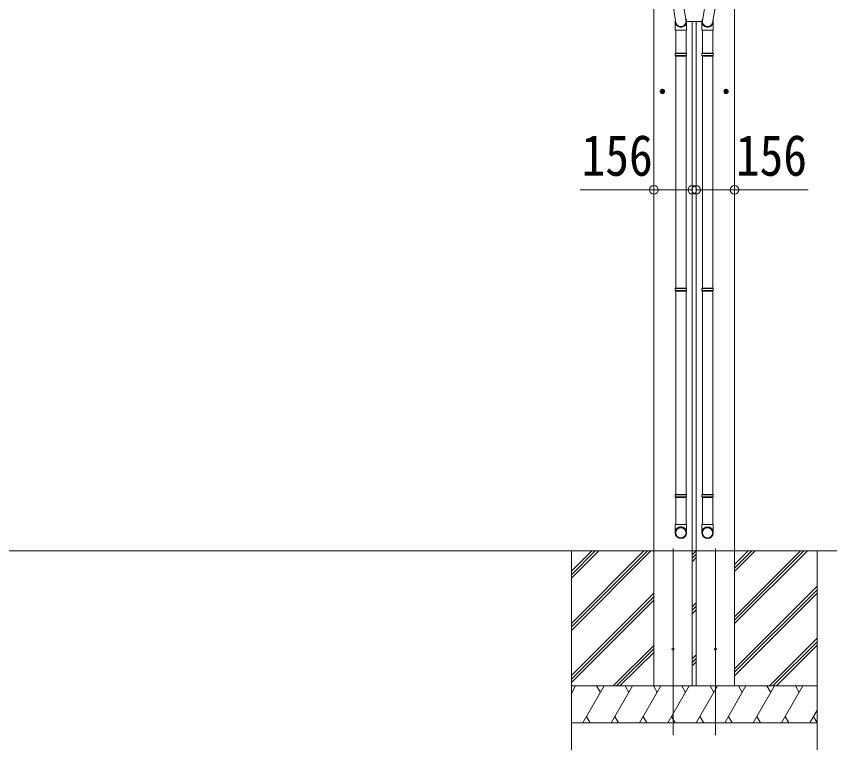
# Model space of a CAD drawing. Units: millimetres at full size. Extents: x -9783 to 9892, y -6828 to 6752.
# Drawn here: x -7223 to -3915, y -4468 to -1511 of the extents above; entities that cross this region are included whole.
import ezdxf
from ezdxf.enums import TextEntityAlignment as Align

# ---------------------------------------------------------------- set-up
doc = ezdxf.new("R2010")
doc.units = ezdxf.units.MM
doc.header["$LTSCALE"] = 35
doc.header["$PDMODE"] = 32
doc.header["$PDSIZE"] = 35
for name, color, linetype, lineweight in [('0-0_0', 7, 'Continuous', 9), ('0-1_本体', 4, 'Continuous', 9), ('0-2_部品', 7, 'Continuous', 9), ('0-7_合掌部品', 3, 'Continuous', 9), ('0-8_PARTS2', 2, 'Continuous', 9), ('0-A_寸法', 6, 'Continuous', 9)]:
    doc.layers.add(name, color=color, linetype=linetype, lineweight=lineweight)
doc.styles.add('ＭＳ ゴシック', font='')
doc.styles.get('ＭＳ ゴシック').set_extended_font_data('MS Gothic')

msp = doc.modelspace()

# ---------------------------------------------------------------- linework, layer by layer
at = {"layer": '0-0_0'}
for p, q in [((-7469.78, -3687.28), (-1463.11, -3687.28)), ((-4965.81, -3687.28), (-4965.81, -4387.28)), ((-4965.81, -3982.61), (-4670.48, -3687.28)), ((-4965.81, -3996.75), (-4656.34, -3687.28)), ((-4965.81, -4010.89), (-4642.2, -3687.28)), ((-4965.81, -3770.48), (-4882.61, -3687.28)), ((-4965.81, -3784.62), (-4868.47, -3687.28)), ((-4965.81, -3798.76), (-4854.33, -3687.28)), ((-4474.55, -3687.28), (-4457.54, -3687.28)), ((-4474.08, -3703.02), (-4458.35, -3687.28)), ((-4474.08, -3717.16), (-4457.54, -3700.61)), ((-4302.04, -3983.52), (-4005.8, -3687.28)), ((-4302.04, -3955.24), (-4034.08, -3687.28)), ((-4302.04, -3969.38), (-4019.94, -3687.28)), ((-4302.04, -3771.39), (-4217.93, -3687.28)), ((-4302.04, -3757.25), (-4232.07, -3687.28)), ((-4302.04, -3743.1), (-4246.21, -3687.28)), ((-3965.81, -3687.28), (-3965.81, -4387.28)), ((-4474.08, -3731.3), (-4457.54, -3714.76)), ((-4302.04, -4167.37), (-3965.81, -3831.14)), ((-4965.81, -4194.74), (-4629.58, -3858.52)), ((-4302.04, -4181.51), (-3965.81, -3845.29)), ((-4302.04, -4195.65), (-3965.81, -3859.43)), ((-4965.81, -4208.88), (-4629.58, -3872.66)), ((-4965.81, -4223.03), (-4629.58, -3886.8)), ((-4474.08, -3915.15), (-4457.54, -3898.6)), ((-4474.08, -3929.29), (-4457.54, -3912.74)), ((-4474.08, -3943.44), (-4457.54, -3926.89)), ((-4159.82, -4237.28), (-3965.81, -4043.27)), ((-4145.68, -4237.28), (-3965.81, -4057.42)), ((-4796.22, -4237.28), (-4629.58, -4070.65)), ((-4782.08, -4237.28), (-4629.58, -4084.79)), ((-4767.93, -4237.28), (-4629.58, -4098.93)), ((-4131.53, -4237.28), (-3965.81, -4071.56)), ((-4474.08, -4127.28), (-4457.54, -4110.73)), ((-4474.08, -4141.42), (-4457.54, -4124.88)), ((-4474.08, -4155.57), (-4457.54, -4139.02)), ((-3965.81, -4237.28), (-4965.81, -4237.28)), ((-4965.81, -4267.52), (-4948.35, -4237.28)), ((-4963.35, -4263.26), (-4965.81, -4259.01)), ((-4919.48, -4387.28), (-4832.88, -4237.28)), ((-4847.88, -4263.26), (-4862.88, -4237.28)), ((-4804.01, -4387.28), (-4717.41, -4237.28)), ((-4732.41, -4263.26), (-4747.41, -4237.28)), ((-4688.54, -4387.28), (-4601.94, -4237.28)), ((-4616.94, -4263.26), (-4631.94, -4237.28)), ((-4573.07, -4387.28), (-4486.47, -4237.28)), ((-4501.47, -4263.26), (-4516.47, -4237.28)), ((-4457.6, -4387.28), (-4371, -4237.28)), ((-4386, -4263.26), (-4401, -4237.28)), ((-4342.13, -4387.28), (-4255.53, -4237.28)), ((-4270.53, -4263.26), (-4285.53, -4237.28)), ((-4226.66, -4387.28), (-4140.06, -4237.28)), ((-4170.06, -4237.28), (-4155.06, -4263.26)), ((-4111.19, -4387.28), (-4024.59, -4237.28)), ((-4039.59, -4263.26), (-4054.59, -4237.28)), ((-4904.49, -4361.3), (-4889.49, -4387.28)), ((-4789.02, -4361.3), (-4774.02, -4387.28)), ((-4673.54, -4361.3), (-4658.55, -4387.28)), ((-4558.07, -4361.3), (-4543.07, -4387.28)), ((-4442.6, -4361.3), (-4427.6, -4387.28)), ((-4327.13, -4361.3), (-4312.14, -4387.28)), ((-4211.66, -4361.3), (-4196.67, -4387.28)), ((-4096.19, -4361.3), (-4081.19, -4387.28)), ((-3995.72, -4387.28), (-3965.81, -4335.47)), ((-3980.72, -4361.3), (-3965.81, -4387.28)), ((-4965.81, -4387.28), (-3965.81, -4387.28))]:
    msp.add_line(p, q, dxfattribs=at)
at = {"layer": '0-1_本体'}
for p, q in [((-4629.78, -1357.28), (-4629.78, -4237.28)), ((-4302.3, -1357.28), (-4302.3, -4237.28)), ((-4474.28, -1531.69), (-4474.28, -4237.28)), ((-4457.8, -1531.69), (-4457.8, -4237.28)), ((-4605.28, -1816.78), (-4585.28, -1816.78)), ((-4601.78, -1813.03), (-4595.28, -1809.28)), ((-4595.28, -1826.78), (-4595.28, -1806.78)), ((-4595.28, -1809.28), (-4588.78, -1813.03)), ((-4588.78, -1813.03), (-4588.78, -1820.53)), ((-4326.8, -1816.78), (-4346.8, -1816.78)), ((-4336.8, -1809.28), (-4343.3, -1813.03)), ((-4343.3, -1813.03), (-4343.3, -1820.53)), ((-4336.8, -1826.78), (-4336.8, -1806.78)), ((-4330.3, -1813.03), (-4336.8, -1809.28)), ((-4588.78, -1820.53), (-4595.28, -1824.29)), ((-4343.3, -1820.53), (-4336.8, -1824.29))]:
    msp.add_line(p, q, dxfattribs=at)
at = {"layer": '0-1_本体', "color": 6}
for p, q in [((-4629.78, -2217.46), (-4473.78, -2217.46)), ((-4302.3, -2217.46), (-4458.3, -2217.46))]:
    msp.add_line(p, q, dxfattribs=at)
at = {"layer": '0-1_本体'}
for points in [[(-4595.28, -1824.29), (-4601.78, -1820.53), (-4601.78, -1813.03)], [(-4336.8, -1824.29), (-4330.3, -1820.53), (-4330.3, -1813.03)]]:
    msp.add_lwpolyline(points, dxfattribs=at)
for centre, radius in [((-4595.28, -1816.78), 8.5), ((-4595.28, -1816.78), 7.7), ((-4595.28, -1816.78), 6.5), ((-4336.8, -1816.78), 8.5), ((-4336.8, -1816.78), 7.7), ((-4336.8, -1816.78), 6.5)]:
    msp.add_circle(centre, radius, dxfattribs=at)
at = {"layer": '0-2_部品'}
for p, q in [((-4515.38, -1434.01), (-4499.47, -1530.18)), ((-4416.71, -1434.01), (-4432.62, -1530.18)), ((-4550.9, -1475.91), (-4540.17, -1539.5)), ((-4381.18, -1475.91), (-4391.92, -1539.5)), ((-4543.32, -1532.68), (-4543.32, -1567.34)), ((-4497.32, -1567.34), (-4497.32, -1532.99)), ((-4434.77, -1567.34), (-4434.77, -1532.99)), ((-4388.77, -1532.68), (-4388.77, -1567.34)), ((-4543.32, -1567.34), (-4497.32, -1567.34)), ((-4541.32, -1567.34), (-4541.32, -1661.34)), ((-4499.32, -1567.34), (-4499.32, -1661.34)), ((-4388.77, -1567.34), (-4434.77, -1567.34)), ((-4432.77, -1567.34), (-4432.77, -1661.34)), ((-4390.77, -1567.34), (-4390.77, -1661.34)), ((-4543.32, -1663.34), (-4542.32, -1661.34)), ((-4543.32, -1663.34), (-4497.32, -1663.34)), ((-4543.32, -1663.34), (-4543.32, -1671.34)), ((-4543.32, -1671.34), (-4497.32, -1671.34)), ((-4543.32, -1671.34), (-4542.32, -1673.34)), ((-4542.32, -1661.34), (-4498.32, -1661.34)), ((-4542.32, -1673.34), (-4498.32, -1673.34)), ((-4541.32, -1673.34), (-4541.32, -2617.53)), ((-4499.32, -1673.34), (-4499.32, -2617.53)), ((-4497.32, -1663.34), (-4498.32, -1661.34)), ((-4434.77, -1663.34), (-4433.77, -1661.34)), ((-4388.77, -1663.34), (-4434.77, -1663.34)), ((-4388.77, -1671.34), (-4434.77, -1671.34)), ((-4389.77, -1661.34), (-4433.77, -1661.34)), ((-4389.77, -1673.34), (-4433.77, -1673.34)), ((-4432.77, -1673.34), (-4432.77, -2617.53)), ((-4390.77, -1673.34), (-4390.77, -2617.53)), ((-4388.77, -1663.34), (-4389.77, -1661.34)), ((-4388.77, -1671.34), (-4389.77, -1673.34)), ((-4388.77, -1663.34), (-4388.77, -1671.34)), ((-4605.82, -1817.4), (-4585.82, -1817.4)), ((-4602.32, -1813.65), (-4595.82, -1809.9)), ((-4595.82, -1827.4), (-4595.82, -1807.4)), ((-4595.82, -1809.9), (-4589.32, -1813.65)), ((-4589.32, -1813.65), (-4589.32, -1821.15)), ((-4326.27, -1817.4), (-4346.27, -1817.4)), ((-4336.27, -1809.9), (-4342.77, -1813.65)), ((-4342.77, -1813.65), (-4342.77, -1821.15)), ((-4336.27, -1827.4), (-4336.27, -1807.4)), ((-4329.77, -1813.65), (-4336.27, -1809.9)), ((-4589.32, -1821.15), (-4595.82, -1824.91)), ((-4342.77, -1821.15), (-4336.27, -1824.91)), ((-4543.32, -2619.53), (-4542.32, -2617.53)), ((-4543.32, -2619.53), (-4497.32, -2619.53)), ((-4543.32, -2619.53), (-4543.32, -2627.53)), ((-4543.32, -2627.53), (-4497.32, -2627.53)), ((-4543.32, -2627.53), (-4542.32, -2629.53)), ((-4542.32, -2617.53), (-4498.32, -2617.53)), ((-4542.32, -2629.53), (-4498.32, -2629.53)), ((-4541.32, -2629.53), (-4541.32, -3457.71)), ((-4499.32, -2629.53), (-4499.32, -3457.71)), ((-4497.32, -2619.53), (-4498.32, -2617.53)), ((-4434.77, -2619.53), (-4433.77, -2617.53)), ((-4388.77, -2619.53), (-4434.77, -2619.53)), ((-4388.77, -2627.53), (-4434.77, -2627.53)), ((-4389.77, -2617.53), (-4433.77, -2617.53)), ((-4389.77, -2629.53), (-4433.77, -2629.53)), ((-4432.77, -2629.53), (-4432.77, -3457.71)), ((-4390.77, -2629.53), (-4390.77, -3457.71)), ((-4388.77, -2619.53), (-4389.77, -2617.53)), ((-4388.77, -2627.53), (-4389.77, -2629.53)), ((-4388.77, -2619.53), (-4388.77, -2627.53)), ((-4543.32, -3459.71), (-4542.32, -3457.71)), ((-4543.32, -3459.71), (-4497.32, -3459.71)), ((-4543.32, -3459.71), (-4543.32, -3467.71)), ((-4543.32, -3467.71), (-4497.32, -3467.71)), ((-4543.32, -3467.71), (-4542.32, -3469.71)), ((-4542.32, -3457.71), (-4498.32, -3457.71)), ((-4542.32, -3469.71), (-4498.32, -3469.71)), ((-4541.32, -3469.71), (-4541.32, -3579.71)), ((-4499.32, -3469.71), (-4499.32, -3579.71)), ((-4497.32, -3459.71), (-4498.32, -3457.71)), ((-4434.77, -3459.71), (-4433.77, -3457.71)), ((-4388.77, -3459.71), (-4434.77, -3459.71)), ((-4388.77, -3467.71), (-4434.77, -3467.71)), ((-4389.77, -3457.71), (-4433.77, -3457.71)), ((-4389.77, -3469.71), (-4433.77, -3469.71)), ((-4432.77, -3469.71), (-4432.77, -3579.71)), ((-4390.77, -3469.71), (-4390.77, -3579.71)), ((-4388.77, -3459.71), (-4389.77, -3457.71)), ((-4388.77, -3467.71), (-4389.77, -3469.71)), ((-4388.77, -3459.71), (-4388.77, -3467.71)), ((-4543.32, -3613.86), (-4543.32, -3579.71)), ((-4543.32, -3579.71), (-4497.32, -3579.71)), ((-4497.32, -3613.86), (-4497.32, -3579.71)), ((-4434.77, -3613.86), (-4434.77, -3579.71)), ((-4388.77, -3579.71), (-4434.77, -3579.71)), ((-4388.77, -3613.86), (-4388.77, -3579.71))]:
    msp.add_line(p, q, dxfattribs=at)
for points in [[(-4497.32, -1663.34), (-4497.32, -1671.34), (-4498.32, -1673.34)], [(-4434.77, -1663.34), (-4434.77, -1671.34), (-4433.77, -1673.34)], [(-4595.82, -1824.91), (-4602.32, -1821.15), (-4602.32, -1813.65)], [(-4336.27, -1824.91), (-4329.77, -1821.15), (-4329.77, -1813.65)], [(-4497.32, -2619.53), (-4497.32, -2627.53), (-4498.32, -2629.53)], [(-4434.77, -2619.53), (-4434.77, -2627.53), (-4433.77, -2629.53)], [(-4497.32, -3459.71), (-4497.32, -3467.71), (-4498.32, -3469.71)], [(-4434.77, -3459.71), (-4434.77, -3467.71), (-4433.77, -3469.71)]]:
    msp.add_lwpolyline(points, dxfattribs=at)
for centre, radius in [((-4595.82, -1817.4), 8.5), ((-4595.82, -1817.4), 7.7), ((-4595.82, -1817.4), 6.5), ((-4336.27, -1817.4), 8.5), ((-4336.27, -1817.4), 7.7), ((-4336.27, -1817.4), 6.5), ((-4552.07, -4087.28), 4.5), ((-4380.02, -4087.28), 4.5)]:
    msp.add_circle(centre, radius, dxfattribs=at)
for centre, start, end in [((-4527.32, -1532.99), 0, 2.54858), ((-4404.77, -1532.99), 177.45142, 180)]:
    msp.add_arc(centre, 30, start, end, dxfattribs=at)
for centre, major_axis, ratio, start_param, end_param in [((-4520.32, -1532.68), (-23, 0), 0.996195, 6.0000678, 10.0103449), ((-4411.77, -1532.68), (23, 0), 0.996195, 2.5560258, 6.5663028), ((-4520.32, -1532.68), (-21, 0), 0.996195, 0.3319459, 3.3482706), ((-4411.77, -1532.68), (21, 0), 0.996195, 2.9349147, 5.9512394), ((-4520.32, -3612.11), (23, 0), 0.996195, 6.2831853, 9.424778), ((-4520.32, -3613.86), (23, 0), 0.996195, 6.2831853, 9.424778), ((-4411.77, -3612.11), (-23, 0), 0.996195, 3.1415927, 6.2831853), ((-4411.77, -3613.86), (-23, 0), 0.996195, 3.1415927, 6.2831853), ((-4520.32, -3613.86), (0, -23.43), 0.981806, 4.712389, 7.8539816), ((-4411.77, -3613.86), (0, -23.43), 0.981806, 4.712389, 7.8539816)]:
    msp.add_ellipse(centre, major_axis=major_axis, ratio=ratio, start_param=start_param, end_param=end_param, dxfattribs=at)
for centre, major_axis in [((-4520.32, -3613.86), (-21, 0)), ((-4411.77, -3613.86), (21, 0))]:
    msp.add_ellipse(centre, major_axis=major_axis, ratio=0.996195, dxfattribs=at)
at = {"layer": '0-7_合掌部品'}
msp.add_line((-4497.55, -1532.4), (-4434.53, -1532.4), dxfattribs=at)
at = {"layer": '0-8_PARTS2'}
for p, q in [((-4552.3, -3678.07), (-4552.3, -4437.28)), ((-4379.79, -3678.07), (-4379.79, -4437.28))]:
    msp.add_line(p, q, dxfattribs=at)
at = {"layer": '0-A_寸法'}
for p, q in [((-4629.78, -2217.46), (-4929.78, -2217.46)), ((-4302.3, -2217.46), (-4002.3, -2217.46)), ((-4965.81, -4683.67), (-4965.81, -4387.28)), ((-4965.81, -4443.69), (-4965.81, -4387.28)), ((-3965.81, -4683.67), (-3965.81, -4387.28))]:
    msp.add_line(p, q, dxfattribs=at)
for p in [(-4629.78, -2217.46), (-4473.78, -2217.46), (-4458.3, -2217.46), (-4302.3, -2217.46)]:
    msp.add_point(p, dxfattribs=at)

# ---------------------------------------------------------------- texts
at = {"layer": '0-A_寸法', "color": 7, "style": 'ＭＳ ゴシック', "width": 0.85}
for p in [(-4924.16, -2210.46), (-4296.68, -2210.46)]:
    msp.add_text('156', height=166.8, dxfattribs=at).set_placement(p, align=Align.BOTTOM_LEFT)

doc.saveas('drawing.dxf')
